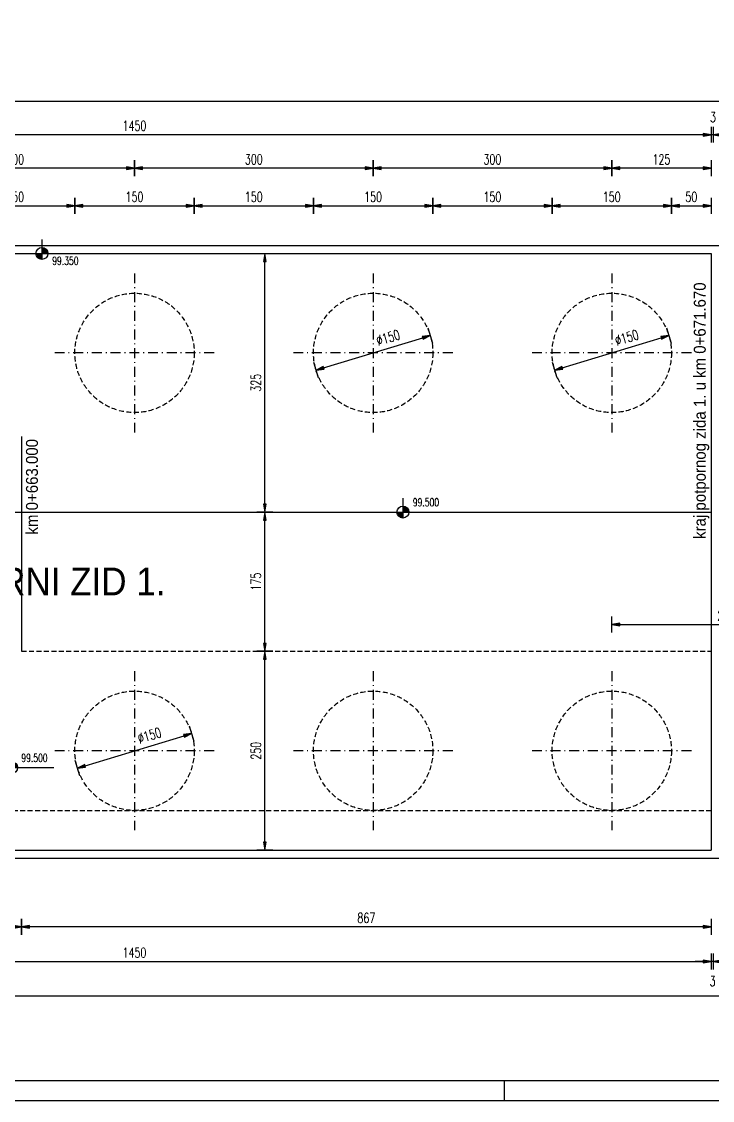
# Model space of a CAD drawing. Extents: x 5880 to 13065, y 60271 to 65757.
# Drawn here: x 6908 to 7777, y 60271 to 61627 of the extents above; entities that cross this region are included whole.
import ezdxf

# ---------------------------------------------------------------- set-up
doc = ezdxf.new("R2010")
doc.units = 0
doc.header["$LTSCALE"] = 50
doc.header["$PDMODE"] = 34
doc.header["$PDSIZE"] = 5
doc.linetypes.add('CENTER', pattern=[0.47, 0.25, -0.1, 0.02, -0.1])
doc.linetypes.add('HIDDEN2', pattern=[0.1875, 0.125, -0.0625])
doc.layers.get('DEFPOINTS').update_dxf_attribs({"linetype": 'CONTINUOUS'})
for name, color, linetype in [('BETON', 7, 'CONTINUOUS'), ('BETON TANKO', 40, 'CONTINUOUS'), ('FILE', 8, 'CONTINUOUS'), ('KOTE', 4, 'CONTINUOUS'), ('NEVIDLJIVO', 9, 'HIDDEN2'), ('OSI', 2, 'CENTER'), ('POM', 9, 'CONTINUOUS'), ('TANKO', 8, 'CONTINUOUS'), ('TEKST', 7, 'CONTINUOUS')]:
    doc.layers.add(name, color=color, linetype=linetype)
doc.styles.add('KOTE', font='romans.shx', dxfattribs={"width": 0.7})
doc.styles.get("Standard").update_dxf_attribs({"font": 'romans.shx', "width": 0.9})
doc.dimstyles.new('M50', dxfattribs={"dimscale": 100, "dimtxt": 0.125, "dimasz": 0.1, "dimexe": 0.4, "dimexo": 2, "dimgap": 0.05, "dimtad": 1, "dimdec": 1, "dimrnd": 0.01, "dimdsep": 46, "dimtxsty": 'KOTE', "dimblk1": 'S', "dimblk2": 'S', "dimsah": 1, "dimcen": 0.4, "dimdle": 0.4, "dimse1": 1, "dimse2": 1, "dimclrd": 8, "dimclre": 251, "dimclrt": 4, "dimadec": 0, "dimazin": 0, "dimtfac": 1, "dimtdec": 1, "dimtmove": 2, "dimatfit": 3, "dimldrblk": 'S', "dimfxl": 0, "dimtvp": 1, "dimtolj": 1, "dimtzin": 4, "dimarcsym": 0})

# ---------------------------------------------------------------- blocks, each defined once
blk = doc.blocks.new('S')
at = {"layer": 'KOTE', "color": 9}
blk.add_line((0, 1), (0, -1), dxfattribs=at)
blk.add_lwpolyline([(-1, 0.17), (-1, -0.17), (0, 0)], close=True, dxfattribs=at)
at = {"layer": 'KOTE', "color": 9, "linetype": 'ByBlock'}
blk.add_solid([(-1, 0.17), (-1, -0.17), (0, 0)], dxfattribs=at)
blk = doc.blocks.new('*D382')
at = {"layer": 'DEFPOINTS', "color": 0}
for p in [(7125.2, 61395.7), (6975.2, 61210.7), (7125.2, 61210.7)]:
    blk.add_point(p, dxfattribs=at)
at = {"layer": 'TANKO', "color": 8, "lineweight": -2}
blk.add_line((6985.2, 61395.7), (7115.2, 61395.7), dxfattribs=at)
at = {"layer": 'TANKO', "color": 8, "lineweight": -2, "xscale": 10, "yscale": 10, "zscale": 10, "rotation": 180}
blk.add_blockref('S', (6975.2, 61395.7), dxfattribs=at)
at = {"layer": 'TANKO', "color": 8, "lineweight": -2, "xscale": 10, "yscale": 10, "zscale": 10}
blk.add_blockref('S', (7125.2, 61395.7), dxfattribs=at)
at = {"layer": 'TANKO', "color": 4, "insert": (7050.2, 61406.9), "char_height": 12.5, "attachment_point": 5, "style": 'KOTE'}
blk.add_mtext('\\A1;150', dxfattribs=at)
blk = doc.blocks.new('*D383')
at = {"layer": 'DEFPOINTS', "color": 0}
for p in [(7275.2, 61395.7), (7125.2, 61210.7), (7275.2, 61210.7)]:
    blk.add_point(p, dxfattribs=at)
at = {"layer": 'TANKO', "color": 8, "lineweight": -2}
blk.add_line((7135.2, 61395.7), (7265.2, 61395.7), dxfattribs=at)
at = {"layer": 'TANKO', "color": 8, "lineweight": -2, "xscale": 10, "yscale": 10, "zscale": 10, "rotation": 180}
blk.add_blockref('S', (7125.2, 61395.7), dxfattribs=at)
at = {"layer": 'TANKO', "color": 8, "lineweight": -2, "xscale": 10, "yscale": 10, "zscale": 10}
blk.add_blockref('S', (7275.2, 61395.7), dxfattribs=at)
at = {"layer": 'TANKO', "color": 4, "insert": (7200.2, 61406.9), "char_height": 12.5, "attachment_point": 5, "style": 'KOTE'}
blk.add_mtext('\\A1;150', dxfattribs=at)
blk = doc.blocks.new('*D384')
at = {"layer": 'DEFPOINTS', "color": 0}
for p in [(7425.2, 61395.7), (7275.2, 61210.7), (7425.2, 61210.7)]:
    blk.add_point(p, dxfattribs=at)
at = {"layer": 'TANKO', "color": 8, "lineweight": -2}
blk.add_line((7285.2, 61395.7), (7415.2, 61395.7), dxfattribs=at)
at = {"layer": 'TANKO', "color": 8, "lineweight": -2, "xscale": 10, "yscale": 10, "zscale": 10, "rotation": 180}
blk.add_blockref('S', (7275.2, 61395.7), dxfattribs=at)
at = {"layer": 'TANKO', "color": 8, "lineweight": -2, "xscale": 10, "yscale": 10, "zscale": 10}
blk.add_blockref('S', (7425.2, 61395.7), dxfattribs=at)
at = {"layer": 'TANKO', "color": 4, "insert": (7350.2, 61406.9), "char_height": 12.5, "attachment_point": 5, "style": 'KOTE'}
blk.add_mtext('\\A1;150', dxfattribs=at)
blk = doc.blocks.new('*D385')
at = {"layer": 'DEFPOINTS', "color": 0}
for p in [(7575.2, 61395.7), (7425.2, 61210.7), (7575.2, 61210.7)]:
    blk.add_point(p, dxfattribs=at)
at = {"layer": 'TANKO', "color": 8, "lineweight": -2}
blk.add_line((7435.2, 61395.7), (7565.2, 61395.7), dxfattribs=at)
at = {"layer": 'TANKO', "color": 8, "lineweight": -2, "xscale": 10, "yscale": 10, "zscale": 10, "rotation": 180}
blk.add_blockref('S', (7425.2, 61395.7), dxfattribs=at)
at = {"layer": 'TANKO', "color": 8, "lineweight": -2, "xscale": 10, "yscale": 10, "zscale": 10}
blk.add_blockref('S', (7575.2, 61395.7), dxfattribs=at)
at = {"layer": 'TANKO', "color": 4, "insert": (7500.2, 61406.9), "char_height": 12.5, "attachment_point": 5, "style": 'KOTE'}
blk.add_mtext('\\A1;150', dxfattribs=at)
blk = doc.blocks.new('*D386')
at = {"layer": 'DEFPOINTS', "color": 0}
for p in [(7725.2, 61395.7), (7575.2, 61210.7), (7725.2, 61210.7)]:
    blk.add_point(p, dxfattribs=at)
at = {"layer": 'TANKO', "color": 8, "lineweight": -2}
blk.add_line((7585.2, 61395.7), (7715.2, 61395.7), dxfattribs=at)
at = {"layer": 'TANKO', "color": 8, "lineweight": -2, "xscale": 10, "yscale": 10, "zscale": 10, "rotation": 180}
blk.add_blockref('S', (7575.2, 61395.7), dxfattribs=at)
at = {"layer": 'TANKO', "color": 8, "lineweight": -2, "xscale": 10, "yscale": 10, "zscale": 10}
blk.add_blockref('S', (7725.2, 61395.7), dxfattribs=at)
at = {"layer": 'TANKO', "color": 4, "insert": (7650.2, 61406.9), "char_height": 12.5, "attachment_point": 5, "style": 'KOTE'}
blk.add_mtext('\\A1;150', dxfattribs=at)
blk = doc.blocks.new('*D387')
at = {"layer": 'DEFPOINTS', "color": 0}
for p in [(7775.2, 61395.7), (7775.2, 61335.7), (7725.2, 61210.7)]:
    blk.add_point(p, dxfattribs=at)
at = {"layer": 'TANKO', "color": 8, "lineweight": -2}
blk.add_line((7735.2, 61395.7), (7765.2, 61395.7), dxfattribs=at)
at = {"layer": 'TANKO', "color": 8, "lineweight": -2, "xscale": 10, "yscale": 10, "zscale": 10, "rotation": 180}
blk.add_blockref('S', (7725.2, 61395.7), dxfattribs=at)
at = {"layer": 'TANKO', "color": 8, "lineweight": -2, "xscale": 10, "yscale": 10, "zscale": 10}
blk.add_blockref('S', (7775.2, 61395.7), dxfattribs=at)
at = {"layer": 'TANKO', "color": 4, "insert": (7750.2, 61406.9), "char_height": 12.5, "attachment_point": 5, "style": 'KOTE'}
blk.add_mtext('\\A1;50', dxfattribs=at)
blk = doc.blocks.new('*D425')
at = {"layer": 'DEFPOINTS', "color": 0}
for p in [(7650.2, 61442.8), (7775.2, 61335.7), (7650.2, 61310.7)]:
    blk.add_point(p, dxfattribs=at)
at = {"layer": 'TANKO', "color": 8, "lineweight": -2}
blk.add_line((7765.2, 61442.8), (7660.2, 61442.8), dxfattribs=at)
at = {"layer": 'TANKO', "color": 8, "lineweight": -2, "xscale": 10, "yscale": 10, "zscale": 10, "rotation": 180}
blk.add_blockref('S', (7650.2, 61442.8), dxfattribs=at)
at = {"layer": 'TANKO', "color": 8, "lineweight": -2, "xscale": 10, "yscale": 10, "zscale": 10}
blk.add_blockref('S', (7775.2, 61442.8), dxfattribs=at)
at = {"layer": 'TANKO', "color": 4, "insert": (7712.7, 61454), "char_height": 12.5, "attachment_point": 5, "style": 'KOTE'}
blk.add_mtext('\\A1;125', dxfattribs=at)
blk = doc.blocks.new('*D426')
at = {"layer": 'DEFPOINTS', "color": 0}
for p in [(7350.2, 61442.8), (7350.2, 61310.7), (7650.2, 61310.7)]:
    blk.add_point(p, dxfattribs=at)
at = {"layer": 'TANKO', "color": 8, "lineweight": -2}
blk.add_line((7640.2, 61442.8), (7360.2, 61442.8), dxfattribs=at)
at = {"layer": 'TANKO', "color": 8, "lineweight": -2, "xscale": 10, "yscale": 10, "zscale": 10, "rotation": 180}
blk.add_blockref('S', (7350.2, 61442.8), dxfattribs=at)
at = {"layer": 'TANKO', "color": 8, "lineweight": -2, "xscale": 10, "yscale": 10, "zscale": 10}
blk.add_blockref('S', (7650.2, 61442.8), dxfattribs=at)
at = {"layer": 'TANKO', "color": 4, "insert": (7500.2, 61454), "char_height": 12.5, "attachment_point": 5, "style": 'KOTE'}
blk.add_mtext('\\A1;300', dxfattribs=at)
blk = doc.blocks.new('*D427')
at = {"layer": 'DEFPOINTS', "color": 0}
for p in [(7050.2, 61442.8), (7050.2, 61310.7), (7350.2, 61310.7)]:
    blk.add_point(p, dxfattribs=at)
at = {"layer": 'TANKO', "color": 8, "lineweight": -2}
blk.add_line((7340.2, 61442.8), (7060.2, 61442.8), dxfattribs=at)
at = {"layer": 'TANKO', "color": 8, "lineweight": -2, "xscale": 10, "yscale": 10, "zscale": 10, "rotation": 180}
blk.add_blockref('S', (7050.2, 61442.8), dxfattribs=at)
at = {"layer": 'TANKO', "color": 8, "lineweight": -2, "xscale": 10, "yscale": 10, "zscale": 10}
blk.add_blockref('S', (7350.2, 61442.8), dxfattribs=at)
at = {"layer": 'TANKO', "color": 4, "insert": (7200.2, 61454), "char_height": 12.5, "attachment_point": 5, "style": 'KOTE'}
blk.add_mtext('\\A1;300', dxfattribs=at)
blk = doc.blocks.new('*D431')
at = {"layer": 'DEFPOINTS', "color": 0}
for p in [(7775.2, 61485), (7775.2, 61335.7), (7778.2, 61335.7)]:
    blk.add_point(p, dxfattribs=at)
at = {"layer": 'TANKO', "color": 8, "lineweight": -2}
for p, q in [((7765.2, 61485), (7755.2, 61485)), ((7778.2, 61485), (7775.2, 61485)), ((7788.2, 61485), (7798.2, 61485))]:
    blk.add_line(p, q, dxfattribs=at)
at = {"layer": 'TANKO', "color": 8, "lineweight": -2, "xscale": 10, "yscale": 10, "zscale": 10}
blk.add_blockref('S', (7775.2, 61485), dxfattribs=at)
at = {"layer": 'TANKO', "color": 8, "lineweight": -2, "xscale": 10, "yscale": 10, "zscale": 10, "rotation": 180}
blk.add_blockref('S', (7778.2, 61485), dxfattribs=at)
at = {"layer": 'TANKO', "color": 4, "insert": (7777.5, 61507.2), "char_height": 12.5, "attachment_point": 5, "style": 'KOTE'}
blk.add_mtext('\\A1;3', dxfattribs=at)
blk = doc.blocks.new('*D432')
at = {"layer": 'DEFPOINTS', "color": 0}
for p in [(6325.2, 61485), (6325.2, 61335.7), (7775.2, 61335.7)]:
    blk.add_point(p, dxfattribs=at)
at = {"layer": 'TANKO', "color": 8, "lineweight": -2}
blk.add_line((7765.2, 61485), (6335.2, 61485), dxfattribs=at)
at = {"layer": 'TANKO', "color": 8, "lineweight": -2, "xscale": 10, "yscale": 10, "zscale": 10, "rotation": 180}
blk.add_blockref('S', (6325.2, 61485), dxfattribs=at)
at = {"layer": 'TANKO', "color": 8, "lineweight": -2, "xscale": 10, "yscale": 10, "zscale": 10}
blk.add_blockref('S', (7775.2, 61485), dxfattribs=at)
at = {"layer": 'TANKO', "color": 4, "insert": (7050.2, 61496.2), "char_height": 12.5, "attachment_point": 5, "style": 'KOTE'}
blk.add_mtext('\\A1;1450', dxfattribs=at)
blk = doc.blocks.new('*D433')
at = {"layer": 'DEFPOINTS', "color": 0}
for p in [(11581.2, 61527.1), (11581.2, 61345.7), (6325.2, 61335.7)]:
    blk.add_point(p, dxfattribs=at)
at = {"layer": 'TANKO', "color": 8, "lineweight": -2}
blk.add_line((6335.2, 61527.1), (11571.2, 61527.1), dxfattribs=at)
at = {"layer": 'TANKO', "color": 8, "lineweight": -2, "xscale": 10, "yscale": 10, "zscale": 10, "rotation": 180}
blk.add_blockref('S', (6325.2, 61527.1), dxfattribs=at)
at = {"layer": 'TANKO', "color": 8, "lineweight": -2, "xscale": 10, "yscale": 10, "zscale": 10}
blk.add_blockref('S', (11581.2, 61527.1), dxfattribs=at)
at = {"layer": 'TANKO', "color": 4, "insert": (8953.2, 61538.4), "char_height": 12.5, "attachment_point": 5, "style": 'KOTE'}
blk.add_mtext('\\A1;{\\fRomanS|b0|i0|c238|p2;Luk=}5256', dxfattribs=at)
blk = doc.blocks.new('*D455')
at = {"layer": 'BETON TANKO', "color": 8, "lineweight": -2}
blk.add_line((11571.2, 60402.1), (6335.2, 60402.1), dxfattribs=at)
at = {"layer": 'DEFPOINTS', "color": 0}
for p in [(6325.2, 60585.7), (11581.2, 60575.7), (6325.2, 60402.1)]:
    blk.add_point(p, dxfattribs=at)
at = {"layer": 'BETON TANKO', "color": 8, "lineweight": -2, "xscale": 10, "yscale": 10, "zscale": 10, "rotation": 180}
blk.add_blockref('S', (6325.2, 60402.1), dxfattribs=at)
at = {"layer": 'BETON TANKO', "color": 8, "lineweight": -2, "xscale": 10, "yscale": 10, "zscale": 10}
blk.add_blockref('S', (11581.2, 60402.1), dxfattribs=at)
at = {"layer": 'BETON TANKO', "color": 4, "insert": (8953.2, 60413.4), "char_height": 12.5, "attachment_point": 5, "style": 'KOTE'}
blk.add_mtext('\\A1;L{\\fRomanS|b0|i0|c238|p2;uk=}5256', dxfattribs=at)
blk = doc.blocks.new('*D458')
at = {"layer": 'DEFPOINTS', "color": 0}
for p in [(7775.2, 60585.7), (7778.2, 60585.7), (7775.2, 60445.8)]:
    blk.add_point(p, dxfattribs=at)
at = {"layer": 'TANKO', "color": 8, "lineweight": -2}
for p, q in [((7765.2, 60445.8), (7755.2, 60445.8)), ((7778.2, 60445.8), (7775.2, 60445.8)), ((7788.2, 60445.8), (7798.2, 60445.8))]:
    blk.add_line(p, q, dxfattribs=at)
at = {"layer": 'TANKO', "color": 8, "lineweight": -2, "xscale": 10, "yscale": 10, "zscale": 10}
blk.add_blockref('S', (7775.2, 60445.8), dxfattribs=at)
at = {"layer": 'TANKO', "color": 8, "lineweight": -2, "xscale": 10, "yscale": 10, "zscale": 10, "rotation": 180}
blk.add_blockref('S', (7778.2, 60445.8), dxfattribs=at)
at = {"layer": 'TANKO', "color": 4, "insert": (7776.9, 60421.2), "char_height": 12.5, "attachment_point": 5, "style": 'KOTE'}
blk.add_mtext('\\A1;3', dxfattribs=at)
blk = doc.blocks.new('*D459')
at = {"layer": 'DEFPOINTS', "color": 0}
for p in [(6908.2, 60585.7), (7775.2, 60585.7), (6908.2, 60489.5)]:
    blk.add_point(p, dxfattribs=at)
at = {"layer": 'TANKO', "color": 8, "lineweight": -2}
blk.add_line((7765.2, 60489.5), (6918.2, 60489.5), dxfattribs=at)
at = {"layer": 'TANKO', "color": 8, "lineweight": -2, "xscale": 10, "yscale": 10, "zscale": 10, "rotation": 180}
blk.add_blockref('S', (6908.2, 60489.5), dxfattribs=at)
at = {"layer": 'TANKO', "color": 8, "lineweight": -2, "xscale": 10, "yscale": 10, "zscale": 10}
blk.add_blockref('S', (7775.2, 60489.5), dxfattribs=at)
at = {"layer": 'TANKO', "color": 4, "insert": (7341.7, 60500.7), "char_height": 12.5, "attachment_point": 5, "style": 'KOTE'}
blk.add_mtext('\\A1;867', dxfattribs=at)
blk = doc.blocks.new('*D460')
at = {"layer": 'DEFPOINTS', "color": 0}
for p in [(6325.2, 60585.7), (6908.2, 60585.7), (6325.2, 60489.5)]:
    blk.add_point(p, dxfattribs=at)
at = {"layer": 'TANKO', "color": 8, "lineweight": -2}
blk.add_line((6898.2, 60489.5), (6335.2, 60489.5), dxfattribs=at)
at = {"layer": 'TANKO', "color": 8, "lineweight": -2, "xscale": 10, "yscale": 10, "zscale": 10, "rotation": 180}
blk.add_blockref('S', (6325.2, 60489.5), dxfattribs=at)
at = {"layer": 'TANKO', "color": 8, "lineweight": -2, "xscale": 10, "yscale": 10, "zscale": 10}
blk.add_blockref('S', (6908.2, 60489.5), dxfattribs=at)
at = {"layer": 'TANKO', "color": 4, "insert": (6616.7, 60500.7), "char_height": 12.5, "attachment_point": 5, "style": 'KOTE'}
blk.add_mtext('\\A1;583', dxfattribs=at)
blk = doc.blocks.new('*D461')
at = {"layer": 'DEFPOINTS', "color": 0}
for p in [(6325.2, 60585.7), (7775.2, 60585.7), (7775.2, 60445.8)]:
    blk.add_point(p, dxfattribs=at)
at = {"layer": 'TANKO', "color": 8, "lineweight": -2}
blk.add_line((6335.2, 60445.8), (7765.2, 60445.8), dxfattribs=at)
at = {"layer": 'TANKO', "color": 8, "lineweight": -2, "xscale": 10, "yscale": 10, "zscale": 10, "rotation": 180}
blk.add_blockref('S', (6325.2, 60445.8), dxfattribs=at)
at = {"layer": 'TANKO', "color": 8, "lineweight": -2, "xscale": 10, "yscale": 10, "zscale": 10}
blk.add_blockref('S', (7775.2, 60445.8), dxfattribs=at)
at = {"layer": 'TANKO', "color": 4, "insert": (7050.2, 60457), "char_height": 12.5, "attachment_point": 5, "style": 'KOTE'}
blk.add_mtext('\\A1;1450', dxfattribs=at)
blk = doc.blocks.new('A$C113171CC')
at = {"layer": 'POM'}
for p, q in [((-161.3, 56.6), (-161.3, 31.6)), ((-168.8, 39.1), (-107.9, 39.1))]:
    blk.add_line(p, q, dxfattribs=at)
at = {"layer": 'POM', "const_width": 7.5}
for points in [[(-165.1, 39.1, 0.414214), (-161.3, 35.3, 0.414214)], [(-157.6, 39.1, 0.414214), (-161.3, 42.8, 1)]]:
    blk.add_lwpolyline(points, format="xyb", dxfattribs=at)
at = {"layer": 'POM'}
blk.add_circle((-161.3, 39.1), 7.5, dxfattribs=at)
blk = doc.blocks.new('*D471')
at = {"layer": 'DEFPOINTS', "color": 0}
for p in [(7214.1, 60835.7), (7214.1, 60835.7), (7214.1, 60585.7)]:
    blk.add_point(p, dxfattribs=at)
at = {"layer": 'TANKO', "color": 8, "lineweight": -2}
blk.add_line((7214.1, 60595.7), (7214.1, 60825.7), dxfattribs=at)
at = {"layer": 'TANKO', "color": 8, "lineweight": -2, "xscale": 10, "yscale": 10, "zscale": 10}
for p, rotation in [((7214.1, 60835.7), 90), ((7214.1, 60585.7), 270)]:
    blk.add_blockref('S', p, dxfattribs=dict(at, rotation=rotation))
at = {"layer": 'TANKO', "color": 4, "insert": (7202.9, 60710.7), "char_height": 12.5, "attachment_point": 5, "rotation": 90, "style": 'KOTE'}
blk.add_mtext('\\A1;250', dxfattribs=at)
blk = doc.blocks.new('*D472')
at = {"layer": 'DEFPOINTS', "color": 0}
for p in [(7214.1, 61010.7), (7214.1, 61010.7), (7214.1, 60835.7)]:
    blk.add_point(p, dxfattribs=at)
at = {"layer": 'TANKO', "color": 8, "lineweight": -2}
blk.add_line((7214.1, 60845.7), (7214.1, 61000.7), dxfattribs=at)
at = {"layer": 'TANKO', "color": 8, "lineweight": -2, "xscale": 10, "yscale": 10, "zscale": 10}
for p, rotation in [((7214.1, 61010.7), 90), ((7214.1, 60835.7), 270)]:
    blk.add_blockref('S', p, dxfattribs=dict(at, rotation=rotation))
at = {"layer": 'TANKO', "color": 4, "insert": (7202.9, 60923.2), "char_height": 12.5, "attachment_point": 5, "rotation": 90, "style": 'KOTE'}
blk.add_mtext('\\A1;175', dxfattribs=at)
blk = doc.blocks.new('*D473')
at = {"layer": 'DEFPOINTS', "color": 0}
for p in [(7214.1, 61335.7), (7214.1, 61335.7), (7214.1, 61010.7)]:
    blk.add_point(p, dxfattribs=at)
at = {"layer": 'TANKO', "color": 8, "lineweight": -2}
blk.add_line((7214.1, 61020.7), (7214.1, 61325.7), dxfattribs=at)
at = {"layer": 'TANKO', "color": 8, "lineweight": -2, "xscale": 10, "yscale": 10, "zscale": 10}
for p, rotation in [((7214.1, 61335.7), 90), ((7214.1, 61010.7), 270)]:
    blk.add_blockref('S', p, dxfattribs=dict(at, rotation=rotation))
at = {"layer": 'TANKO', "color": 4, "insert": (7202.9, 61173.2), "char_height": 12.5, "attachment_point": 5, "rotation": 90, "style": 'KOTE'}
blk.add_mtext('\\A1;325', dxfattribs=at)
blk = doc.blocks.new('*D522')
at = {"layer": 'DEFPOINTS', "color": 0}
for p in [(7722, 61232.5), (7578.5, 61189)]:
    blk.add_point(p, dxfattribs=at)
at = {"layer": 'TANKO', "color": 8, "lineweight": -2}
blk.add_line((7588, 61191.9), (7712.5, 61229.6), dxfattribs=at)
at = {"layer": 'TANKO', "color": 8, "lineweight": -2, "xscale": 10, "yscale": 10, "zscale": 10}
for p, rotation in [((7722, 61232.5), 16.85239667456433), ((7578.5, 61189), 196.8523966745643)]:
    blk.add_blockref('S', p, dxfattribs=dict(at, rotation=rotation))
at = {"layer": 'TANKO', "color": 4, "insert": (7669, 61230), "char_height": 12.5, "attachment_point": 5, "rotation": 16.8524, "style": 'KOTE'}
blk.add_mtext('\\A1;∅150', dxfattribs=at)
blk = doc.blocks.new('*D523')
at = {"layer": 'DEFPOINTS', "color": 0}
for p in [(7422, 61232.5), (7278.5, 61189)]:
    blk.add_point(p, dxfattribs=at)
at = {"layer": 'TANKO', "color": 8, "lineweight": -2}
blk.add_line((7288, 61191.9), (7412.5, 61229.6), dxfattribs=at)
at = {"layer": 'TANKO', "color": 8, "lineweight": -2, "xscale": 10, "yscale": 10, "zscale": 10}
for p, rotation in [((7422, 61232.5), 16.85239667455293), ((7278.5, 61189), 196.8523966745529)]:
    blk.add_blockref('S', p, dxfattribs=dict(at, rotation=rotation))
at = {"layer": 'TANKO', "color": 4, "insert": (7369, 61230), "char_height": 12.5, "attachment_point": 5, "rotation": 16.8524, "style": 'KOTE'}
blk.add_mtext('\\A1;∅150', dxfattribs=at)
blk = doc.blocks.new('*D524')
at = {"layer": 'DEFPOINTS', "color": 0}
for p in [(7122, 60732.5), (6978.5, 60689)]:
    blk.add_point(p, dxfattribs=at)
at = {"layer": 'TANKO', "color": 8, "lineweight": -2}
blk.add_line((6988, 60691.9), (7112.5, 60729.6), dxfattribs=at)
at = {"layer": 'TANKO', "color": 8, "lineweight": -2, "xscale": 10, "yscale": 10, "zscale": 10}
for p, rotation in [((7122, 60732.5), 16.85239667455741), ((6978.5, 60689), 196.8523966745574)]:
    blk.add_blockref('S', p, dxfattribs=dict(at, rotation=rotation))
at = {"layer": 'TANKO', "color": 4, "insert": (7069, 60730), "char_height": 12.5, "attachment_point": 5, "rotation": 16.8524, "style": 'KOTE'}
blk.add_mtext('\\A1;∅150', dxfattribs=at)
blk = doc.blocks.new('*D528')
at = {"layer": 'DEFPOINTS', "color": 0}
for p in [(6975.2, 61395.7), (6825.2, 61210.7), (6975.2, 61210.7)]:
    blk.add_point(p, dxfattribs=at)
at = {"layer": 'TANKO', "color": 8, "lineweight": -2}
blk.add_line((6835.2, 61395.7), (6965.2, 61395.7), dxfattribs=at)
at = {"layer": 'TANKO', "color": 8, "lineweight": -2, "xscale": 10, "yscale": 10, "zscale": 10, "rotation": 180}
blk.add_blockref('S', (6825.2, 61395.7), dxfattribs=at)
at = {"layer": 'TANKO', "color": 8, "lineweight": -2, "xscale": 10, "yscale": 10, "zscale": 10}
blk.add_blockref('S', (6975.2, 61395.7), dxfattribs=at)
at = {"layer": 'TANKO', "color": 4, "insert": (6900.2, 61406.9), "char_height": 12.5, "attachment_point": 5, "style": 'KOTE'}
blk.add_mtext('\\A1;150', dxfattribs=at)
blk = doc.blocks.new('*D529')
at = {"layer": 'DEFPOINTS', "color": 0}
for p in [(6750.2, 61442.8), (6750.2, 61310.7), (7050.2, 61310.7)]:
    blk.add_point(p, dxfattribs=at)
at = {"layer": 'TANKO', "color": 8, "lineweight": -2}
blk.add_line((7040.2, 61442.8), (6760.2, 61442.8), dxfattribs=at)
at = {"layer": 'TANKO', "color": 8, "lineweight": -2, "xscale": 10, "yscale": 10, "zscale": 10, "rotation": 180}
blk.add_blockref('S', (6750.2, 61442.8), dxfattribs=at)
at = {"layer": 'TANKO', "color": 8, "lineweight": -2, "xscale": 10, "yscale": 10, "zscale": 10}
blk.add_blockref('S', (7050.2, 61442.8), dxfattribs=at)
at = {"layer": 'TANKO', "color": 4, "insert": (6900.2, 61454), "char_height": 12.5, "attachment_point": 5, "style": 'KOTE'}
blk.add_mtext('\\A1;300', dxfattribs=at)
blk = doc.blocks.new('*D534')
at = {"layer": 'DEFPOINTS', "color": 0}
for p in [(7903.2, 60869.4), (7650.2, 60810.7), (7903.2, 60810.7)]:
    blk.add_point(p, dxfattribs=at)
at = {"layer": 'TANKO', "color": 8, "lineweight": -2}
blk.add_line((7660.2, 60869.4), (7893.2, 60869.4), dxfattribs=at)
at = {"layer": 'TANKO', "color": 8, "lineweight": -2, "xscale": 10, "yscale": 10, "zscale": 10, "rotation": 180}
blk.add_blockref('S', (7650.2, 60869.4), dxfattribs=at)
at = {"layer": 'TANKO', "color": 8, "lineweight": -2, "xscale": 10, "yscale": 10, "zscale": 10}
blk.add_blockref('S', (7903.2, 60869.4), dxfattribs=at)
at = {"layer": 'TANKO', "color": 4, "insert": (7794.2, 60880.6), "char_height": 12.5, "attachment_point": 5, "style": 'KOTE'}
blk.add_mtext('\\A1;253', dxfattribs=at)

msp = doc.modelspace()

# ---------------------------------------------------------------- linework, layer by layer
at = {"layer": 'BETON'}
for p, q in [((6325.24, 61335.74), (7775.24, 61335.74)), ((7775.24, 61335.74), (7775.24, 60585.74)), ((6325.24, 61010.74), (7775.24, 61010.74)), ((6325.24, 60585.74), (7775.24, 60585.74))]:
    msp.add_line(p, q, dxfattribs=at)
for points in [[(5879.9, 60271.28), (13065.28, 60271.28), (13065.28, 62983.09), (5879.9, 62983.09)], [(6004.9, 60296.28), (13040.28, 60296.28), (13040.28, 62958.09), (6004.9, 62958.09)]]:
    msp.add_lwpolyline(points, close=True, dxfattribs=at)
at = {"layer": 'BETON TANKO'}
for p, q in [((6315.24, 61345.74), (11581.25, 61345.74)), ((6315.24, 60575.74), (11581.25, 60575.74))]:
    msp.add_line(p, q, dxfattribs=at)
at = {"layer": 'FILE'}
msp.add_line((7515.28, 60271.28), (7515.28, 60296.28), dxfattribs=at)
at = {"layer": 'NEVIDLJIVO'}
for p, q in [((6908.24, 60835.74), (7775.24, 60835.74)), ((6325.24, 60635.74), (7775.24, 60635.74))]:
    msp.add_line(p, q, dxfattribs=at)
for centre in [(7050.24, 61210.74), (7350.24, 61210.74), (7650.24, 61210.74), (7050.24, 60710.74), (7350.24, 60710.74), (7650.24, 60710.74)]:
    msp.add_circle(centre, 75, dxfattribs=at)
at = {"layer": 'OSI'}
for p, q in [((7050.24, 61310.74), (7050.24, 61110.74)), ((7350.24, 61310.74), (7350.24, 61110.74)), ((7650.24, 61310.74), (7650.24, 61110.74)), ((7650.24, 61310.74), (7650.24, 61110.74)), ((7150.24, 61210.74), (6950.24, 61210.74)), ((7450.24, 61210.74), (7250.24, 61210.74)), ((7750.24, 61210.74), (7550.24, 61210.74)), ((7750.24, 61210.74), (7550.24, 61210.74)), ((7050.24, 60810.74), (7050.24, 60610.74)), ((7350.24, 60810.74), (7350.24, 60610.74)), ((7650.24, 60810.74), (7650.24, 60610.74)), ((7150.24, 60710.74), (6950.24, 60710.74)), ((7450.24, 60710.74), (7250.24, 60710.74)), ((7750.24, 60710.74), (7550.24, 60710.74))]:
    msp.add_line(p, q, dxfattribs=at)
at = {"layer": 'TANKO'}
msp.add_line((6908.24, 61105.55), (6908.24, 60835.74), dxfattribs=at)

# ---------------------------------------------------------------- block references
at = {"layer": 'POM'}
for p in [(7095.1, 61296.66), (7549, 60971.66), (7056.89, 60650.42)]:
    msp.add_blockref('A$C113171CC', p, dxfattribs=at)

# ---------------------------------------------------------------- texts
at = {"layer": 'POM', "style": 'KOTE', "width": 0.7}
for tag, p in [('99.350', (6946.84, 61321.51)), ('99.500', (7400.1, 61018)), ('99.500', (6907.99, 60696.76))]:
    msp.add_attdef(tag, p, '', height=10, dxfattribs=at)
at = {"layer": 'TEKST', "char_height": 15, "attachment_point": 5, "rotation": 90}
for s, insert in [('{\\fArial|b0|i0|c238|p34;kraj potpornog zida 1. u km 0+671.670}', (7763.07, 61138.17)), ('{\\fArial|b0|i0|c238|p34;km 0+663.000}', (6921.4, 61042.52))]:
    msp.add_mtext(s, dxfattribs=dict(at, insert=insert))
at = {"layer": 'TEKST', "insert": (6908.24, 60923.24), "char_height": 35, "attachment_point": 5}
msp.add_mtext('{\\fArial|b0|i0|c238|p34;POTPORNI ZID 1.}', dxfattribs=at)

# ---------------------------------------------------------------- dimensions: what is measured, and where the dimension line sits
at = {"layer": 'BETON TANKO'}
dim = msp.add_linear_dim(base=(6325.24, 60402.09), p1=(11581.25, 60575.74), p2=(6325.24, 60585.74), text='L{\\fRomanS|b0|i0|c238|p2;uk=}<>', dimstyle='M50', dxfattribs=at)
dim.commit()
dim.dimension.update_dxf_attribs({"geometry": '*D455', "text_midpoint": (8953.25, 60413.39)})
at = {"layer": 'TANKO'}
dim = msp.add_linear_dim(base=(11581.25, 61527.08), p1=(6325.24, 61335.74), p2=(11581.25, 61345.74), text='{\\fRomanS|b0|i0|c238|p2;Luk=}<>', dimstyle='M50', override={"dimdec": 0}, dxfattribs=at)
dim.commit()
dim.dimension.update_dxf_attribs({"geometry": '*D433', "text_midpoint": (8953.25, 61538.39)})
for base, p1, p2, picture, middle in [((6325.24, 61485), (7775.24, 61335.74), (6325.24, 61335.74), '*D432', (7050.24, 61496.25)), ((6750.24, 61442.78), (7050.24, 61310.74), (6750.24, 61310.74), '*D529', (6900.24, 61454.03)), ((7050.24, 61442.78), (7350.24, 61310.74), (7050.24, 61310.74), '*D427', (7200.24, 61454.03)), ((7350.24, 61442.78), (7650.24, 61310.74), (7350.24, 61310.74), '*D426', (7500.24, 61454.03)), ((7650.24, 61442.78), (7775.24, 61335.74), (7650.24, 61310.74), '*D425', (7712.74, 61454.03)), ((6975.24, 61395.69), (6825.24, 61210.74), (6975.24, 61210.74), '*D528', (6900.24, 61406.94)), ((7125.24, 61395.69), (6975.24, 61210.74), (7125.24, 61210.74), '*D382', (7050.24, 61406.94)), ((7275.24, 61395.69), (7125.24, 61210.74), (7275.24, 61210.74), '*D383', (7200.24, 61406.94)), ((7425.24, 61395.69), (7275.24, 61210.74), (7425.24, 61210.74), '*D384', (7350.24, 61406.94)), ((7575.24, 61395.69), (7425.24, 61210.74), (7575.24, 61210.74), '*D385', (7500.24, 61406.94)), ((7725.24, 61395.69), (7575.24, 61210.74), (7725.24, 61210.74), '*D386', (7650.24, 61406.94)), ((7775.24, 61395.69), (7725.24, 61210.74), (7775.24, 61335.74), '*D387', (7750.24, 61406.94)), ((6325.24, 60489.47), (6908.24, 60585.74), (6325.24, 60585.74), '*D460', (6616.74, 60500.72)), ((7775.24, 60445.78), (6325.24, 60585.74), (7775.24, 60585.74), '*D461', (7050.24, 60457.03)), ((6908.24, 60489.47), (7775.24, 60585.74), (6908.24, 60585.74), '*D459', (7341.74, 60500.72))]:
    dim = msp.add_linear_dim(base=base, p1=p1, p2=p2, dimstyle='M50', dxfattribs=at)
    dim.commit()
    dim.dimension.update_dxf_attribs({"geometry": picture, "text_midpoint": middle})
for base, p1, p2, picture, middle in [((7775.24, 61485), (7778.24, 61335.74), (7775.24, 61335.74), '*D431', (7777.46, 61507.19)), ((7903.24, 60869.36), (7650.24, 60810.74), (7903.24, 60810.74), '*D534', (7794.2, 60880.61)), ((7775.24, 60445.78), (7778.24, 60585.74), (7775.24, 60585.74), '*D458', (7776.91, 60421.23))]:
    dim = msp.add_linear_dim(base=base, p1=p1, p2=p2, dimstyle='M50', dxfattribs=at)
    dim.commit()
    dim.dimension.update_dxf_attribs({"geometry": picture, "text_midpoint": middle, "dimtype": 160})
for base, p1, p2, picture, middle in [((7214.14, 61335.74), (7214.14, 61010.74), (7214.14, 61335.74), '*D473', (7202.89, 61173.24)), ((7214.14, 61010.74), (7214.14, 60835.74), (7214.14, 61010.74), '*D472', (7202.89, 60923.24)), ((7214.14, 60835.74), (7214.14, 60585.74), (7214.14, 60835.74), '*D471', (7202.89, 60710.74))]:
    dim = msp.add_linear_dim(base=base, p1=p1, p2=p2, angle=90, dimstyle='M50', dxfattribs=at)
    dim.commit()
    dim.dimension.update_dxf_attribs({"geometry": picture, "text_midpoint": middle})
for p1, p2, picture, middle in [((7278.47, 61188.99), (7422.02, 61232.48), '*D523', (7369.03, 61230.04)), ((7578.47, 61188.99), (7722.02, 61232.48), '*D522', (7669.03, 61230.04)), ((6978.47, 60688.99), (7122.02, 60732.48), '*D524', (7069.03, 60730.04))]:
    dim = msp.add_diameter_dim_2p(p1=p1, p2=p2, dimstyle='M50', dxfattribs=at)
    dim.commit()
    dim.dimension.update_dxf_attribs({"geometry": picture, "text_midpoint": middle, "dimtype": 163})

doc.saveas('drawing.dxf')
